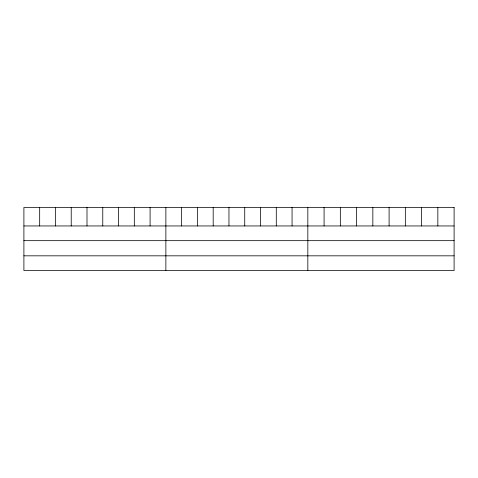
<?xml version="1.0" encoding="UTF-8"?>
<svg xmlns="http://www.w3.org/2000/svg" width="478" height="478" viewBox="0 0 478 478"><rect width="100%" height="100%" fill="white"/><g stroke="black" fill="none" stroke-linecap="round" stroke-linejoin="round"><path stroke-width="0.72" d="M23.9 225.951L454.1 225.951M23.9 240.667L454.1 240.667M23.9 255.826L454.1 255.826M437.848 207.464L437.848 225.951M421.596 207.464L421.596 225.951M405.344 207.464L405.344 225.951M389.092 207.464L389.092 225.951M372.84 207.464L372.84 225.951M356.588 207.464L356.588 225.951M340.336 207.464L340.336 225.951M324.084 207.464L324.084 225.951M307.832 207.464L307.832 270.536M292.058 207.464L292.058 225.951M276.284 207.464L276.284 225.951M260.51 207.464L260.51 225.951M244.736 207.464L244.736 225.951M228.962 207.464L228.962 225.951M213.188 207.464L213.188 225.951M197.414 207.464L197.414 225.951M181.64 207.464L181.64 225.951M165.866 207.464L165.866 270.536M150.092 207.464L150.092 225.951M134.318 207.464L134.318 225.951M118.544 207.464L118.544 225.951M102.77 207.464L102.77 225.951M86.996 207.464L86.996 225.951M71.222 207.464L71.222 225.951M55.448 207.464L55.448 225.951M39.674 207.464L39.674 225.951M454.1 207.464L23.9 207.464L23.9 270.536L454.1 270.536L454.1 207.464"/></g></svg>
